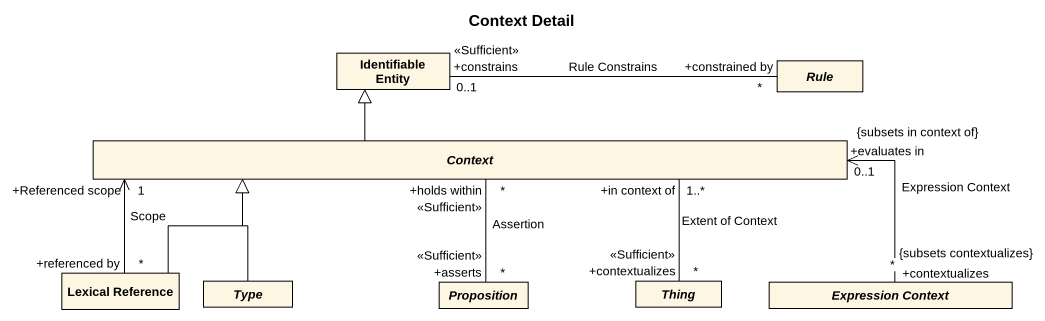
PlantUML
@startuml
title Context Detail
hide circle
hide empty members
class "Identifiable Entity" as Identifiable_Entity
abstract class Rule
abstract class Context
class "Lexical Reference" as Lexical_Reference
abstract class Type
abstract class Proposition
abstract class Thing
abstract class "Expression Context" as Expression_Context
Rule "+constrained by\n*" -left- "+constrains\n0..1\n<<Sufficient>>" Identifiable_Entity : Rule Constrains
Context -up-|> Identifiable_Entity
Context "+holds within\n*\n<<Sufficient>>" -- "+asserts\n*\n<<Sufficient>>" Proposition : Assertion
Context "+in context of\n1..*" -- "+contextualizes\n*\n<<Sufficient>>" Thing : Extent of Context
Lexical_Reference "*\n+referenced by" -right-> "+Referenced scope\n1" Context : Scope
Lexical_Reference -right-|> Context
Type -up-|> Context
Expression_Context "+contextualizes\n*\n{subsets contextualizes}" -left-> "+evaluates in\n0..1\n{subsets in context of}" Context : Expression Context
@enduml
